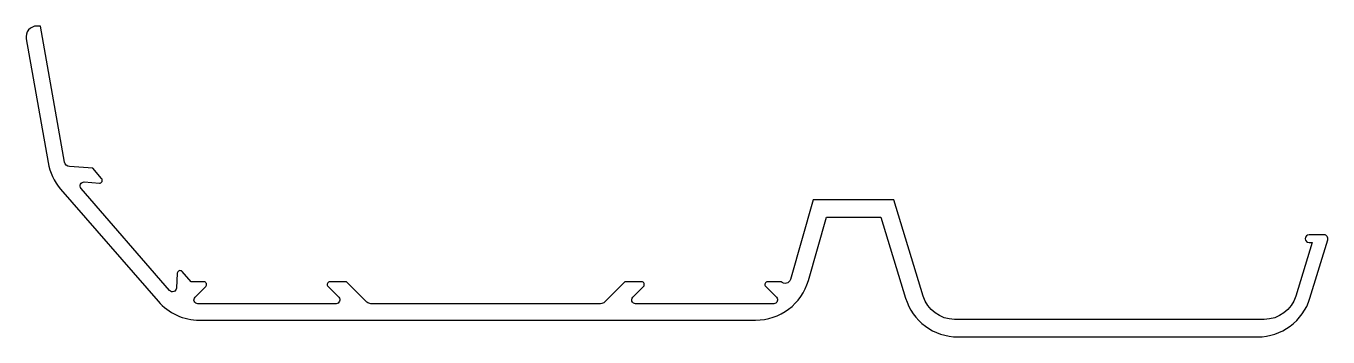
# Model space of a CAD drawing. Extents: x 493 to 612, y 672 to 700.
import ezdxf

# ---------------------------------------------------------------- set-up
doc = ezdxf.new("R2010")
doc.units = 0
doc.layers.add('ANA', color=220, linetype='CONTINUOUS')

msp = doc.modelspace()

# ---------------------------------------------------------------- linework, layer by layer
at = {"layer": 'ANA'}
msp.add_lwpolyline([(524.26, 675.07, -0.198912), (523.91, 675.21), (522.05, 677.07), (520.54, 677.07, 0.668179), (520.36, 676.64), (521.34, 675.67, -0.668179), (521.09, 675.07), (508.49, 675.07, -0.668179), (508.24, 675.67), (509.22, 676.64, 0.668179), (509.04, 677.07), (507.87, 677.07), (507.06, 678, 0.668179), (506.62, 677.85), (506.53, 676.48, -0.668179), (505.91, 676.27), (497.85, 685.58, -0.668179), (498.14, 686.16), (499.51, 686.06, 0.668179), (499.72, 686.48), (498.91, 687.41), (496.8, 687.56, -0.344328), (496.34, 687.97), (494.15, 700.37), (493.83, 700.37, 0.466308), (492.84, 699.19), (494.83, 687.93, 0.136094), (495.98, 685.52), (504.87, 675.29, 0.217121), (508.65, 673.57), (559.35, 673.57, 0.334595), (564.16, 677.19), (565.8, 682.94), (570.77, 682.94), (573.02, 675.58, 0.329751), (577.8, 672.04), (605.12, 672.04, 0.329751), (609.9, 675.58), (611.52, 680.89, 0.504041), (611.19, 681.34), (609.82, 681.34, 1), (609.82, 680.64), (610.09, 680.64), (608.6, 675.76, -0.329751), (605.73, 673.64), (577.5, 673.64, -0.329751), (574.63, 675.76), (571.95, 684.54), (564.6, 684.54), (562.52, 677.28, -0.571547), (561.68, 677.07), (561.68, 677.07), (560.45, 677.07, 0.668179), (560.27, 676.64), (561.25, 675.67, -0.668179), (561, 675.07), (548.4, 675.07, -0.668179), (548.15, 675.67), (549.13, 676.64, 0.668179), (548.95, 677.07), (547.43, 677.07), (545.58, 675.21, -0.198912), (545.22, 675.07)], format="xyb", close=True, dxfattribs=at)

doc.saveas('drawing.dxf')
